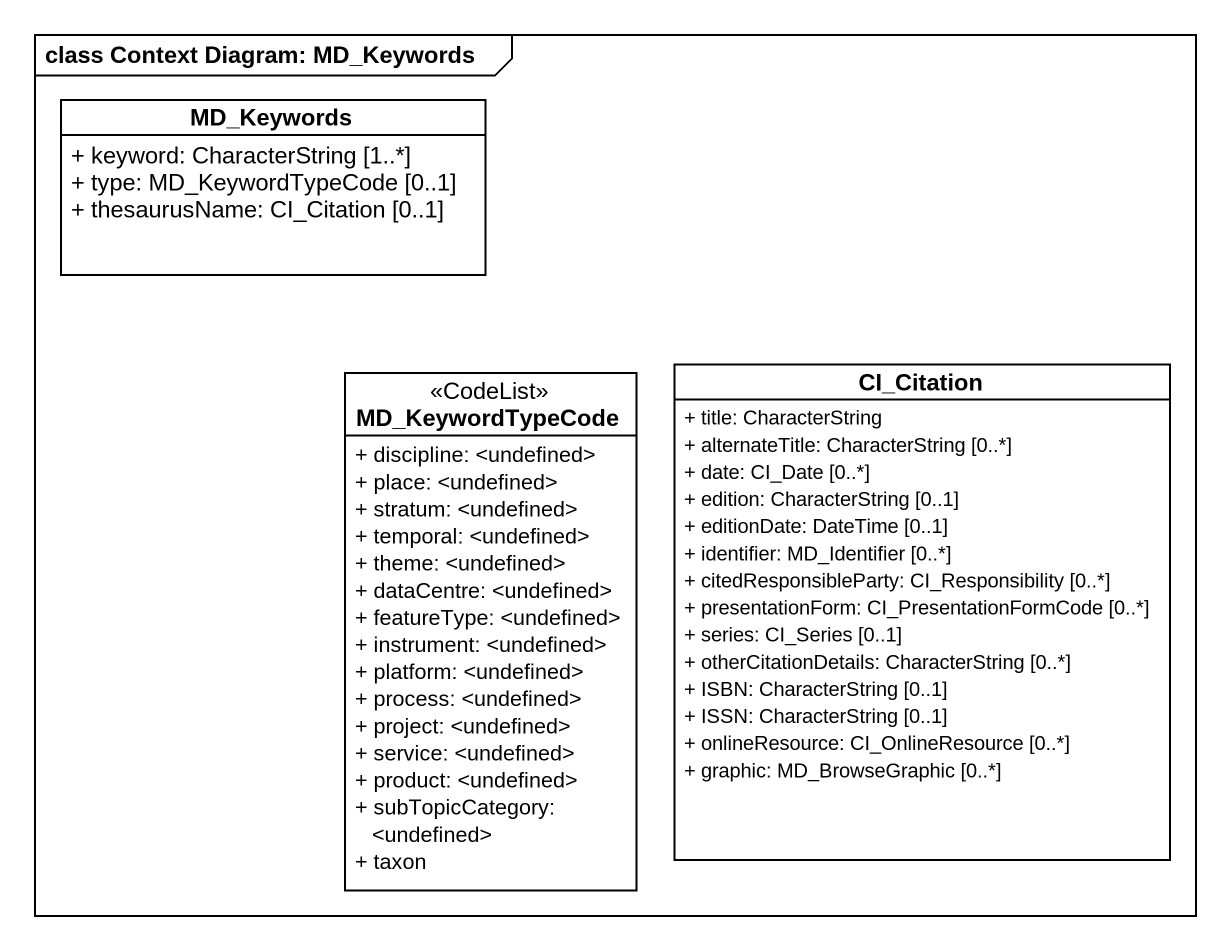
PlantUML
@startuml
mainframe class Context Diagram: MD_Keywords
hide circle
hide empty members
skinparam classAttributeIconSize 0
class MD_Keywords #FFFFFF {
  + keyword: CharacterString [1..*]
  + type: MD_KeywordTypeCode [0..1]
  + thesaurusName: CI_Citation [0..1]
}
class MD_KeywordTypeCode <<CodeList>> #FFFFFF {
  + discipline: <undefined>
  + place: <undefined>
  + stratum: <undefined>
  + temporal: <undefined>
  + theme: <undefined>
  + dataCentre: <undefined>
  + featureType: <undefined>
  + instrument: <undefined>
  + platform: <undefined>
  + process: <undefined>
  + project: <undefined>
  + service: <undefined>
  + product: <undefined>
  + subTopicCategory: <undefined>
  + taxon
}
class CI_Citation #FFFFFF {
  + title: CharacterString
  + alternateTitle: CharacterString [0..*]
  + date: CI_Date [0..*]
  + edition: CharacterString [0..1]
  + editionDate: DateTime [0..1]
  + identifier: MD_Identifier [0..*]
  + citedResponsibleParty: CI_Responsibility [0..*]
  + presentationForm: CI_PresentationFormCode [0..*]
  + series: CI_Series [0..1]
  + otherCitationDetails: CharacterString [0..*]
  + ISBN: CharacterString [0..1]
  + ISSN: CharacterString [0..1]
  + onlineResource: CI_OnlineResource [0..*]
  + graphic: MD_BrowseGraphic [0..*]
}
@enduml
